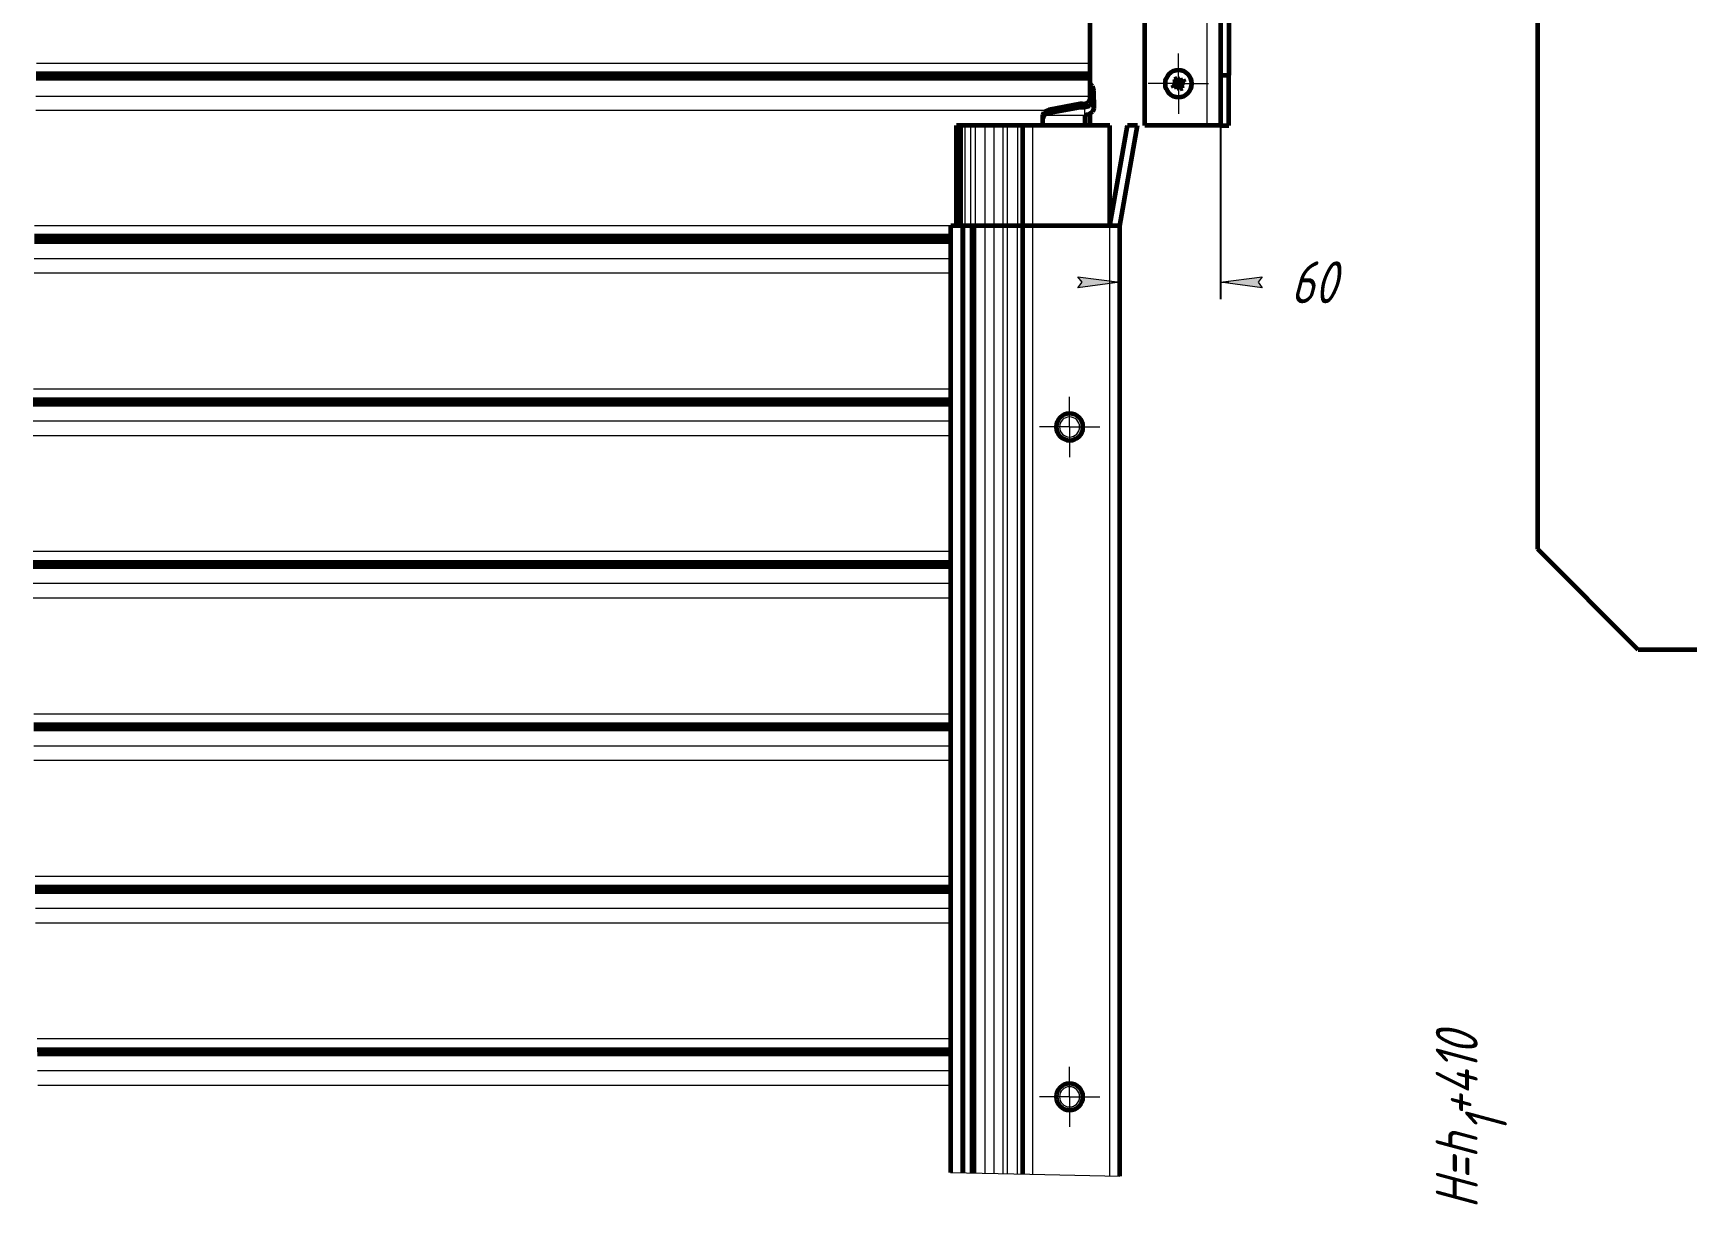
# Model space of a CAD drawing. Header units: millimetres. Extents: x 0 to 841, y 0 to 594.
# Drawn here: x 259 to 456.5, y 350.2 to 490.5 of the extents above; entities that cross this region are included whole.
import ezdxf

# ---------------------------------------------------------------- set-up
doc = ezdxf.new("R2010")
doc.units = ezdxf.units.MM
for name, pattern in [('K5LT_AXLED', [19.5, 15, -1.5, 1.5, -1.5]), ('K5LT_BASIC', [0]), ('K5LT_THIN', [0]), ('K5LT_THIN_INCLUDED_TO_HATCHING', [0])]:
    doc.linetypes.add(name, pattern=pattern)
doc.layers.add('Системный слой', color=7, linetype='Continuous')
doc.layers.add('Системный слой (1)', color=7, linetype='Continuous', true_color=0x909090)
doc.styles.add('KDIMTEXTSTYLE', font='GOST_AU.SHX', dxfattribs={"width": 0.96, "oblique": 15, "height": 5})
doc.dimstyles.new('KDIMSTYLE (0.20)', dxfattribs={"dimtxt": 5, "dimasz": 1, "dimexe": 2, "dimexo": 0, "dimgap": 1, "dimtad": 1, "dimlfac": 5, "dimtxsty": 'KDIMTEXTSTYLE', "dimsah": 1, "dimcen": 0, "dimdle": 1, "dimadec": 0, "dimazin": 0, "dimtfac": 0.667, "dimtmove": 0, "dimatfit": 3, "dimfxl": 1, "dimtvp": 1, "dimtolj": 1, "dimtzin": 0, "dimarcsym": 0})

# ---------------------------------------------------------------- blocks, each defined once
blk = doc.blocks.new('U4')
at = {"layer": 'Системный слой (1)', "color": 5, "linetype": 'K5LT_BASIC', "lineweight": 60, "true_color": 0x0000ff}
for start, end in [(0, 180), (180, 0)]:
    blk.add_arc((382.78, 363.48), 1.6, start, end, dxfattribs=at)
blk = doc.blocks.new('U5')
at = {"layer": 'Системный слой (1)', "color": 5, "linetype": 'K5LT_BASIC', "lineweight": 60, "true_color": 0x0000ff}
blk.add_line((259.28, 388.02), (368.58, 388.02), dxfattribs=at)
blk = doc.blocks.new('U6')
at = {"layer": 'Системный слой (1)', "color": 5, "linetype": 'K5LT_BASIC', "lineweight": 60, "true_color": 0x0000ff}
blk.add_line((259.52, 369.15), (368.58, 369.15), dxfattribs=at)
blk = doc.blocks.new('U7')
at = {"layer": 'Системный слой (1)', "color": 5, "linetype": 'K5LT_BASIC', "lineweight": 60, "true_color": 0x0000ff}
blk.add_line((259.53, 368.85), (368.58, 368.85), dxfattribs=at)
blk = doc.blocks.new('U8')
at = {"layer": 'Системный слой (1)', "color": 5, "linetype": 'K5LT_BASIC', "lineweight": 60, "true_color": 0x0000ff}
blk.add_line((370, 467.48), (370, 354.41), dxfattribs=at)
blk = doc.blocks.new('U9')
at = {"layer": 'Системный слой (1)', "color": 5, "linetype": 'K5LT_BASIC', "lineweight": 60, "true_color": 0x0000ff}
blk.add_line((371.35, 467.48), (371.35, 354.38), dxfattribs=at)
blk = doc.blocks.new('U10')
at = {"layer": 'Системный слой (1)', "color": 5, "linetype": 'K5LT_BASIC', "lineweight": 60, "true_color": 0x0000ff}
blk.add_line((368.58, 467.48), (368.58, 354.44), dxfattribs=at)
blk = doc.blocks.new('U13')
at = {"layer": 'Системный слой (1)', "color": 5, "linetype": 'K5LT_BASIC', "lineweight": 60, "true_color": 0x0000ff}
blk.add_line((259.53, 368.62), (368.58, 368.62), dxfattribs=at)
blk = doc.blocks.new('U25')
at = {"layer": 'Системный слой (1)', "color": 5, "linetype": 'K5LT_BASIC', "lineweight": 60, "true_color": 0x0000ff}
for start, end in [(0, 180), (180, 0)]:
    blk.add_arc((395.78, 484.48), 1.6, start, end, dxfattribs=at)
blk = doc.blocks.new('U42')
at = {"layer": 'Системный слой (1)', "color": 5, "linetype": 'K5LT_BASIC', "lineweight": 60, "true_color": 0x0000ff}
blk.add_line((259.4, 485.71), (385.18, 485.71), dxfattribs=at)
blk = doc.blocks.new('U43')
at = {"layer": 'Системный слой (1)', "color": 5, "linetype": 'K5LT_BASIC', "lineweight": 60, "true_color": 0x0000ff}
blk.add_line((259.02, 426.82), (368.58, 426.82), dxfattribs=at)
blk = doc.blocks.new('U44')
at = {"layer": 'Системный слой (1)', "color": 5, "linetype": 'K5LT_BASIC', "lineweight": 60, "true_color": 0x0000ff}
blk.add_line((259.09, 407.95), (368.58, 407.95), dxfattribs=at)
blk = doc.blocks.new('U45')
at = {"layer": 'Системный слой (1)', "color": 5, "linetype": 'K5LT_BASIC', "lineweight": 60, "true_color": 0x0000ff}
blk.add_line((259.1, 407.65), (368.58, 407.65), dxfattribs=at)
blk = doc.blocks.new('U62')
at = {"layer": 'Системный слой (1)', "color": 5, "linetype": 'K5LT_BASIC', "lineweight": 60, "true_color": 0x0000ff}
for p, q in [((384.58, 482.08), (385, 482.22)), ((385, 482.22), (385.18, 482.54)), ((385.18, 482.54), (385.18, 482.55))]:
    blk.add_line(p, q, dxfattribs=at)
blk = doc.blocks.new('U63')
at = {"layer": 'Системный слой (1)', "color": 5, "linetype": 'K5LT_BASIC', "lineweight": 60, "true_color": 0x0000ff}
for p, q in [((385.18, 481.83), (385.58, 482.2)), ((385.58, 482.2), (385.68, 482.55)), ((384.58, 481.69), (385.18, 481.83))]:
    blk.add_line(p, q, dxfattribs=at)
blk = doc.blocks.new('U64')
at = {"layer": 'Системный слой (1)', "color": 5, "linetype": 'K5LT_BASIC', "lineweight": 60, "true_color": 0x0000ff}
for p, q in [((385.04, 480.78), (384.58, 480.7)), ((385.51, 481.1), (385.04, 480.78)), ((385.68, 481.56), (385.51, 481.1))]:
    blk.add_line(p, q, dxfattribs=at)
blk = doc.blocks.new('U65')
at = {"layer": 'Системный слой (1)', "color": 5, "linetype": 'K5LT_BASIC', "lineweight": 60, "true_color": 0x0000ff}
for p, q in [((385.51, 484.2), (385.18, 484.53)), ((385.68, 483.65), (385.51, 484.2))]:
    blk.add_line(p, q, dxfattribs=at)
blk = doc.blocks.new('U66')
at = {"layer": 'Системный слой (1)', "color": 5, "linetype": 'K5LT_BASIC', "lineweight": 60, "true_color": 0x0000ff}
for p, q in [((379.75, 481.12), (379.72, 481.09)), ((380.3, 481.37), (379.75, 481.12))]:
    blk.add_line(p, q, dxfattribs=at)
blk = doc.blocks.new('U67')
at = {"layer": 'Системный слой (1)', "color": 5, "linetype": 'K5LT_BASIC', "lineweight": 60, "true_color": 0x0000ff}
for p, q in [((379.72, 480.7), (380.15, 480.94)), ((380.15, 480.94), (380.3, 480.98))]:
    blk.add_line(p, q, dxfattribs=at)
blk = doc.blocks.new('U86')
at = {"layer": 'Системный слой (1)', "color": 5, "linetype": 'K5LT_BASIC', "lineweight": 60, "true_color": 0x0000ff}
for p, q in [((391.78, 517.68), (391.78, 549.48)), ((391.78, 479.48), (391.78, 511.68))]:
    blk.add_line(p, q, dxfattribs=at)
blk = doc.blocks.new('U101')
at = {"layer": 'Системный слой (1)', "color": 5, "linetype": 'K5LT_BASIC', "lineweight": 60, "true_color": 0x0000ff}
blk.add_line((259.1, 407.42), (368.58, 407.42), dxfattribs=at)
blk = doc.blocks.new('U102')
at = {"layer": 'Системный слой (1)', "color": 5, "linetype": 'K5LT_BASIC', "lineweight": 60, "true_color": 0x0000ff}
blk.add_line((259.27, 388.55), (368.58, 388.55), dxfattribs=at)
blk = doc.blocks.new('U103')
at = {"layer": 'Системный слой (1)', "color": 5, "linetype": 'K5LT_BASIC', "lineweight": 60, "true_color": 0x0000ff}
blk.add_line((259.27, 388.25), (368.58, 388.25), dxfattribs=at)
blk = doc.blocks.new('U116')
at = {"layer": 'Системный слой (1)', "color": 5, "linetype": 'K5LT_BASIC', "lineweight": 60, "true_color": 0x0000ff}
blk.add_line((377.18, 354.26), (377.18, 467.48), dxfattribs=at)
blk = doc.blocks.new('U117')
at = {"layer": 'Системный слой (1)', "color": 5, "linetype": 'K5LT_BASIC', "lineweight": 60, "true_color": 0x0000ff}
blk.add_line((388.78, 354), (388.78, 467.48), dxfattribs=at)
blk = doc.blocks.new('U118')
at = {"layer": 'Системный слой (1)', "color": 5, "linetype": 'K5LT_BASIC', "lineweight": 60, "true_color": 0x0000ff}
blk.add_line((259.17, 465.62), (368.58, 465.62), dxfattribs=at)
blk = doc.blocks.new('U119')
at = {"layer": 'Системный слой (1)', "color": 5, "linetype": 'K5LT_BASIC', "lineweight": 60, "true_color": 0x0000ff}
blk.add_line((259.04, 446.75), (368.58, 446.75), dxfattribs=at)
blk = doc.blocks.new('U120')
at = {"layer": 'Системный слой (1)', "color": 5, "linetype": 'K5LT_BASIC', "lineweight": 60, "true_color": 0x0000ff}
blk.add_line((259.04, 446.45), (368.58, 446.45), dxfattribs=at)
blk = doc.blocks.new('U121')
at = {"layer": 'Системный слой (1)', "color": 5, "linetype": 'K5LT_BASIC', "lineweight": 60, "true_color": 0x0000ff}
blk.add_line((259.04, 446.22), (368.58, 446.22), dxfattribs=at)
blk = doc.blocks.new('U122')
at = {"layer": 'Системный слой (1)', "color": 5, "linetype": 'K5LT_BASIC', "lineweight": 60, "true_color": 0x0000ff}
blk.add_line((259.02, 427.35), (368.58, 427.35), dxfattribs=at)
blk = doc.blocks.new('U123')
at = {"layer": 'Системный слой (1)', "color": 5, "linetype": 'K5LT_BASIC', "lineweight": 60, "true_color": 0x0000ff}
blk.add_line((259.02, 427.05), (368.58, 427.05), dxfattribs=at)
blk = doc.blocks.new('U125')
at = {"layer": 'Системный слой (1)', "color": 5, "linetype": 'K5LT_BASIC', "lineweight": 60, "true_color": 0x0000ff}
blk.add_line((259.39, 485.15), (385.18, 485.15), dxfattribs=at)
blk = doc.blocks.new('U126')
at = {"layer": 'Системный слой (1)', "color": 5, "linetype": 'K5LT_BASIC', "lineweight": 60, "true_color": 0x0000ff}
blk.add_line((259.18, 466.29), (368.58, 466.29), dxfattribs=at)
blk = doc.blocks.new('U127')
at = {"layer": 'Системный слой (1)', "color": 5, "linetype": 'K5LT_BASIC', "lineweight": 60, "true_color": 0x0000ff}
blk.add_line((259.18, 466.17), (368.58, 466.17), dxfattribs=at)
blk = doc.blocks.new('U142')
at = {"layer": 'Системный слой (1)', "color": 5, "linetype": 'K5LT_BASIC', "lineweight": 60, "true_color": 0x0000ff}
for start, end in [(0, 180), (180, 0)]:
    blk.add_arc((382.78, 443.48), 1.6, start, end, dxfattribs=at)
blk = doc.blocks.new('U143')
at = {"layer": 'Системный слой (1)', "color": 7, "linetype": 'K5LT_THIN', "lineweight": 18}
for start, end in [(0, 180), (180, 0)]:
    blk.add_arc((382.78, 363.48), 1.2, start, end, dxfattribs=at)
blk = doc.blocks.new('U144')
at = {"layer": 'Системный слой (1)', "color": 7, "linetype": 'K5LT_THIN', "lineweight": 18}
blk.add_line((259.5, 370.44), (368.58, 370.44), dxfattribs=at)
blk = doc.blocks.new('U145')
at = {"layer": 'Системный слой (1)', "color": 7, "linetype": 'K5LT_THIN', "lineweight": 18}
blk.add_line((259.3, 386.01), (368.58, 386.01), dxfattribs=at)
blk = doc.blocks.new('U146')
at = {"layer": 'Системный слой (1)', "color": 7, "linetype": 'K5LT_THIN', "lineweight": 18}
blk.add_line((259.32, 384.27), (368.58, 384.27), dxfattribs=at)
blk = doc.blocks.new('U147')
at = {"layer": 'Системный слой (1)', "color": 7, "linetype": 'K5LT_THIN', "lineweight": 18}
blk.add_line((259.28, 388.02), (368.58, 388.02), dxfattribs=at)
blk = doc.blocks.new('U148')
at = {"layer": 'Системный слой (1)', "color": 7, "linetype": 'K5LT_THIN', "lineweight": 18}
blk.add_line((259.28, 388.01), (368.58, 388.01), dxfattribs=at)
blk = doc.blocks.new('U149')
at = {"layer": 'Системный слой (1)', "color": 7, "linetype": 'K5LT_THIN', "lineweight": 18}
blk.add_line((370.92, 467.48), (370.92, 354.39), dxfattribs=at)
blk = doc.blocks.new('U150')
at = {"layer": 'Системный слой (1)', "color": 7, "linetype": 'K5LT_THIN', "lineweight": 18}
blk.add_line((371.22, 467.48), (371.22, 354.38), dxfattribs=at)
blk = doc.blocks.new('U151')
at = {"layer": 'Системный слой (1)', "color": 7, "linetype": 'K5LT_THIN', "lineweight": 18}
blk.add_line((371.08, 467.48), (371.08, 354.38), dxfattribs=at)
blk = doc.blocks.new('U152')
at = {"layer": 'Системный слой (1)', "color": 7, "linetype": 'K5LT_THIN', "lineweight": 18}
blk.add_line((370.24, 467.48), (370.24, 354.4), dxfattribs=at)
blk = doc.blocks.new('U153')
at = {"layer": 'Системный слой (1)', "color": 7, "linetype": 'K5LT_THIN', "lineweight": 18}
blk.add_line((371.33, 467.48), (371.33, 354.38), dxfattribs=at)
blk = doc.blocks.new('U154')
at = {"layer": 'Системный слой (1)', "color": 7, "linetype": 'K5LT_THIN', "lineweight": 18}
blk.add_line((259.56, 366.61), (368.58, 366.61), dxfattribs=at)
blk = doc.blocks.new('U155')
at = {"layer": 'Системный слой (1)', "color": 7, "linetype": 'K5LT_THIN', "lineweight": 18}
blk.add_line((259.59, 364.87), (368.58, 364.87), dxfattribs=at)
blk = doc.blocks.new('U156')
at = {"layer": 'Системный слой (1)', "color": 7, "linetype": 'K5LT_THIN', "lineweight": 18}
blk.add_line((259.53, 368.62), (368.58, 368.62), dxfattribs=at)
blk = doc.blocks.new('U157')
at = {"layer": 'Системный слой (1)', "color": 7, "linetype": 'K5LT_THIN', "lineweight": 18}
blk.add_line((259.53, 368.61), (368.58, 368.61), dxfattribs=at)
blk = doc.blocks.new('U169')
at = {"layer": 'Системный слой (1)', "color": 7, "linetype": 'K5LT_THIN', "lineweight": 18}
blk.add_line((259.41, 486.92), (385.18, 486.92), dxfattribs=at)
blk = doc.blocks.new('U173')
at = {"layer": 'Системный слой (1)', "color": 7, "linetype": 'K5LT_THIN', "lineweight": 18}
blk.add_line((259.09, 409.24), (368.58, 409.24), dxfattribs=at)
blk = doc.blocks.new('U174')
at = {"layer": 'Системный слой (1)', "color": 7, "linetype": 'K5LT_THIN', "lineweight": 18}
blk.add_line((259.02, 424.81), (368.58, 424.81), dxfattribs=at)
blk = doc.blocks.new('U175')
at = {"layer": 'Системный слой (1)', "color": 7, "linetype": 'K5LT_THIN', "lineweight": 18}
blk.add_line((259.02, 423.07), (368.58, 423.07), dxfattribs=at)
blk = doc.blocks.new('U176')
at = {"layer": 'Системный слой (1)', "color": 7, "linetype": 'K5LT_THIN', "lineweight": 18}
blk.add_line((259.02, 426.82), (368.58, 426.82), dxfattribs=at)
blk = doc.blocks.new('U177')
at = {"layer": 'Системный слой (1)', "color": 7, "linetype": 'K5LT_THIN', "lineweight": 18}
blk.add_line((259.02, 426.81), (368.58, 426.81), dxfattribs=at)
blk = doc.blocks.new('U230')
at = {"layer": 'Системный слой (1)', "color": 7, "linetype": 'K5LT_THIN', "lineweight": 18}
for p, q in [((399.18, 549.48), (399.18, 525.58)), ((399.18, 503.98), (399.18, 479.48))]:
    blk.add_line(p, q, dxfattribs=at)
blk = doc.blocks.new('U236')
at = {"layer": 'Системный слой (1)', "color": 7, "linetype": 'K5LT_THIN', "lineweight": 18}
blk.add_line((259.26, 389.84), (368.58, 389.84), dxfattribs=at)
blk = doc.blocks.new('U237')
at = {"layer": 'Системный слой (1)', "color": 7, "linetype": 'K5LT_THIN', "lineweight": 18}
blk.add_line((259.11, 405.41), (368.58, 405.41), dxfattribs=at)
blk = doc.blocks.new('U238')
at = {"layer": 'Системный слой (1)', "color": 7, "linetype": 'K5LT_THIN', "lineweight": 18}
blk.add_line((259.12, 403.67), (368.58, 403.67), dxfattribs=at)
blk = doc.blocks.new('U239')
at = {"layer": 'Системный слой (1)', "color": 7, "linetype": 'K5LT_THIN', "lineweight": 18}
blk.add_line((259.1, 407.42), (368.58, 407.42), dxfattribs=at)
blk = doc.blocks.new('U240')
at = {"layer": 'Системный слой (1)', "color": 7, "linetype": 'K5LT_THIN', "lineweight": 18}
blk.add_line((259.1, 407.41), (368.58, 407.41), dxfattribs=at)
blk = doc.blocks.new('U242')
at = {"layer": 'Системный слой (1)', "color": 7, "linetype": 'K5LT_THIN', "lineweight": 18}
blk.add_line((373.77, 354.33), (373.77, 467.48), dxfattribs=at)
blk = doc.blocks.new('U243')
at = {"layer": 'Системный слой (1)', "color": 7, "linetype": 'K5LT_THIN', "lineweight": 18}
blk.add_line((378.38, 354.23), (378.38, 467.48), dxfattribs=at)
blk = doc.blocks.new('U244')
at = {"layer": 'Системный слой (1)', "color": 7, "linetype": 'K5LT_THIN', "lineweight": 18}
blk.add_line((374.85, 354.3), (374.85, 467.48), dxfattribs=at)
blk = doc.blocks.new('U245')
at = {"layer": 'Системный слой (1)', "color": 7, "linetype": 'K5LT_THIN', "lineweight": 18}
blk.add_line((375.38, 354.29), (375.38, 467.48), dxfattribs=at)
blk = doc.blocks.new('U246')
at = {"layer": 'Системный слой (1)', "color": 7, "linetype": 'K5LT_THIN', "lineweight": 18}
blk.add_line((371.56, 354.37), (371.56, 467.48), dxfattribs=at)
blk = doc.blocks.new('U247')
at = {"layer": 'Системный слой (1)', "color": 7, "linetype": 'K5LT_THIN', "lineweight": 18}
blk.add_line((387.58, 354.02), (387.58, 467.48), dxfattribs=at)
blk = doc.blocks.new('U248')
at = {"layer": 'Системный слой (1)', "color": 7, "linetype": 'K5LT_THIN', "lineweight": 18}
blk.add_line((372.71, 354.35), (372.71, 467.48), dxfattribs=at)
blk = doc.blocks.new('U249')
at = {"layer": 'Системный слой (1)', "color": 7, "linetype": 'K5LT_THIN', "lineweight": 18}
blk.add_line((376.58, 354.27), (376.58, 467.48), dxfattribs=at)
blk = doc.blocks.new('U250')
at = {"layer": 'Системный слой (1)', "color": 7, "linetype": 'K5LT_THIN', "lineweight": 18}
blk.add_line((259.05, 448.04), (368.58, 448.04), dxfattribs=at)
blk = doc.blocks.new('U251')
at = {"layer": 'Системный слой (1)', "color": 7, "linetype": 'K5LT_THIN', "lineweight": 18}
blk.add_line((259.15, 463.61), (368.58, 463.61), dxfattribs=at)
blk = doc.blocks.new('U252')
at = {"layer": 'Системный слой (1)', "color": 7, "linetype": 'K5LT_THIN', "lineweight": 18}
blk.add_line((259.14, 461.87), (368.58, 461.87), dxfattribs=at)
blk = doc.blocks.new('U253')
at = {"layer": 'Системный слой (1)', "color": 7, "linetype": 'K5LT_THIN', "lineweight": 18}
blk.add_line((259.17, 465.62), (368.58, 465.62), dxfattribs=at)
blk = doc.blocks.new('U254')
at = {"layer": 'Системный слой (1)', "color": 7, "linetype": 'K5LT_THIN', "lineweight": 18}
blk.add_line((259.17, 465.61), (368.58, 465.61), dxfattribs=at)
blk = doc.blocks.new('U255')
at = {"layer": 'Системный слой (1)', "color": 7, "linetype": 'K5LT_THIN', "lineweight": 18}
blk.add_line((259.02, 428.64), (368.58, 428.64), dxfattribs=at)
blk = doc.blocks.new('U256')
at = {"layer": 'Системный слой (1)', "color": 7, "linetype": 'K5LT_THIN', "lineweight": 18}
blk.add_line((259.03, 444.21), (368.58, 444.21), dxfattribs=at)
blk = doc.blocks.new('U257')
at = {"layer": 'Системный слой (1)', "color": 7, "linetype": 'K5LT_THIN', "lineweight": 18}
blk.add_line((259.03, 442.47), (368.58, 442.47), dxfattribs=at)
blk = doc.blocks.new('U258')
at = {"layer": 'Системный слой (1)', "color": 7, "linetype": 'K5LT_THIN', "lineweight": 18}
blk.add_line((259.04, 446.22), (368.58, 446.22), dxfattribs=at)
blk = doc.blocks.new('U259')
at = {"layer": 'Системный слой (1)', "color": 7, "linetype": 'K5LT_THIN', "lineweight": 18}
blk.add_line((259.04, 446.21), (368.58, 446.21), dxfattribs=at)
blk = doc.blocks.new('U260')
at = {"layer": 'Системный слой (1)', "color": 7, "linetype": 'K5LT_THIN', "lineweight": 18}
blk.add_line((259.19, 467.54), (369.26, 467.54), dxfattribs=at)
blk = doc.blocks.new('U261')
at = {"layer": 'Системный слой (1)', "color": 7, "linetype": 'K5LT_THIN', "lineweight": 18}
blk.add_line((259.36, 482.97), (385.18, 482.97), dxfattribs=at)
blk = doc.blocks.new('U262')
at = {"layer": 'Системный слой (1)', "color": 7, "linetype": 'K5LT_THIN', "lineweight": 18}
blk.add_line((259.34, 481.32), (380.12, 481.32), dxfattribs=at)
blk = doc.blocks.new('U263')
at = {"layer": 'Системный слой (1)', "color": 7, "linetype": 'K5LT_THIN', "lineweight": 18}
blk.add_line((259.39, 485.14), (385.18, 485.14), dxfattribs=at)
blk = doc.blocks.new('U264')
at = {"layer": 'Системный слой (1)', "color": 7, "linetype": 'K5LT_THIN', "lineweight": 18}
blk.add_line((259.39, 485.1), (385.18, 485.1), dxfattribs=at)
blk = doc.blocks.new('U276')
at = {"layer": 'Системный слой (1)', "color": 7, "linetype": 'K5LT_THIN', "lineweight": 18}
for start, end in [(0, 180), (180, 0)]:
    blk.add_arc((382.78, 443.48), 1.2, start, end, dxfattribs=at)
blk = doc.blocks.new('U281')
at = {"layer": 'Системный слой (1)', "color": 30, "linetype": 'K5LT_AXLED', "lineweight": 18, "true_color": 0xff8000}
for q in [(395.78, 488.08), (392.18, 484.48), (395.78, 480.88), (399.38, 484.48)]:
    blk.add_line((395.78, 484.48), q, dxfattribs=at)
blk = doc.blocks.new('U282')
at = {"layer": 'Системный слой (1)', "color": 30, "linetype": 'K5LT_AXLED', "lineweight": 18, "true_color": 0xff8000}
for q in [(382.78, 447.08), (379.18, 443.48), (382.78, 439.88), (386.38, 443.48)]:
    blk.add_line((382.78, 443.48), q, dxfattribs=at)
blk = doc.blocks.new('U283')
at = {"layer": 'Системный слой (1)', "color": 30, "linetype": 'K5LT_AXLED', "lineweight": 18, "true_color": 0xff8000}
for q in [(382.78, 367.08), (379.18, 363.48), (382.78, 359.88), (386.38, 363.48)]:
    blk.add_line((382.78, 363.48), q, dxfattribs=at)
blk = doc.blocks.new('KDIMARROW_01')
at = {"layer": 'Системный слой'}
blk.add_hatch(color=0, dxfattribs=at).paths.add_polyline_path([(0, 0), (-5, 0.66), (-4.5, 0), (-5, -0.66)])
at = {"layer": 'Системный слой', "color": 0, "linetype": 'K5LT_THIN', "lineweight": 18}
for p, q in [((-4.5, 0), (-5, 0.66)), ((-5, 0.66), (0, 0)), ((0, 0), (-5, -0.66)), ((-5, -0.66), (-4.5, 0))]:
    blk.add_line(p, q, dxfattribs=at)
at = {"layer": 'Системный слой (1)', "color": 0, "linetype": 'K5LT_THIN', "lineweight": 18}
blk.add_line((0, 0), (-1, 0), dxfattribs=at)
blk = doc.blocks.new('U303')
at = {"layer": 'Системный слой', "color": 7, "linetype": 'K5LT_THIN_INCLUDED_TO_HATCHING', "lineweight": 18}
for p, q in [((260.01, 524.78), (259.84, 514.74)), ((259.84, 514.74), (259.68, 504.69)), ((259.68, 504.69), (259.67, 504.38)), ((368.58, 354.44), (378.05, 354.24)), ((378.05, 354.24), (388.78, 354))]:
    blk.add_line(p, q, dxfattribs=at)
blk = doc.blocks.new('U494')
at = {"layer": 'Системный слой (1)', "color": 5, "linetype": 'K5LT_BASIC', "lineweight": 60, "true_color": 0x0000ff}
for p, q in [((530.68, 416.88), (450.68, 416.88)), ((554.68, 416.88), (536.08, 416.88))]:
    blk.add_line(p, q, dxfattribs=at)

msp = doc.modelspace()

# ---------------------------------------------------------------- linework, layer by layer
at = {"layer": 'Системный слой (1)', "color": 5, "linetype": 'K5LT_BASIC', "lineweight": 60, "true_color": 0x0000ff}
for p, q in [((400.7844, 543.4841), (400.7844, 485.4841)), ((401.7844, 543.4841), (401.7844, 485.4841)), ((438.6815, 428.8841), (438.6815, 544.8841)), ((385.1844, 500.547), (385.1844, 486.9194)), ((385.1844, 486.9194), (385.1844, 485.7119)), ((385.1844, 485.7119), (385.1844, 485.1505)), ((385.1844, 485.1505), (385.1844, 485.1368)), ((385.1844, 485.1368), (385.1844, 485.0977)), ((385.1844, 485.0977), (385.1844, 482.9736)), ((395.0808, 484.3287), (395.2577, 484.4317)), ((395.0808, 484.3287), (395.5441, 484.431)), ((395.244, 484.0075), (395.0808, 484.3287)), ((395.244, 484.0075), (395.5998, 484.3214)), ((395.4315, 484.0896), (395.244, 484.0075)), ((395.2577, 484.4317), (395.4251, 484.6013)), ((395.2577, 484.4317), (395.6155, 484.4673)), ((395.3077, 485.0245), (395.6289, 485.1877)), ((395.3898, 484.837), (395.3077, 485.0245)), ((395.3077, 485.0245), (395.6216, 484.6686)), ((395.4251, 484.6013), (395.3898, 484.837)), ((395.3898, 484.837), (395.6579, 484.5972)), ((395.4251, 484.6013), (395.6719, 484.5208)), ((395.4315, 484.0896), (395.6712, 484.3577)), ((395.6672, 484.1248), (395.4315, 484.0896)), ((395.5441, 484.431), (395.6155, 484.4673)), ((395.5998, 484.3214), (395.5441, 484.431)), ((395.6712, 484.3577), (395.5998, 484.3214)), ((395.6155, 484.4673), (395.6719, 484.5208)), ((395.6216, 484.6686), (395.7313, 484.7244)), ((395.6579, 484.5972), (395.6216, 484.6686)), ((395.6289, 485.1877), (395.7319, 485.0108)), ((395.6289, 485.1877), (395.7313, 484.7244)), ((395.6719, 484.5208), (395.6579, 484.5972)), ((395.6672, 484.1248), (395.7477, 484.3717)), ((395.8368, 483.9575), (395.6672, 484.1248)), ((395.7477, 484.3717), (395.6712, 484.3577)), ((395.7313, 484.7244), (395.7675, 484.653)), ((395.7319, 485.0108), (395.7675, 484.653)), ((395.7319, 485.0108), (395.9015, 484.8434)), ((395.8012, 484.3153), (395.7477, 484.3717)), ((395.7675, 484.653), (395.821, 484.5966)), ((395.8368, 483.9575), (395.8012, 484.3153)), ((395.8374, 484.2439), (395.8012, 484.3153)), ((395.9015, 484.8434), (395.821, 484.5966)), ((395.821, 484.5966), (395.8975, 484.6106)), ((395.9398, 483.7805), (395.8368, 483.9575)), ((395.9471, 484.2996), (395.8374, 484.2439)), ((395.9398, 483.7805), (395.8374, 484.2439)), ((395.9532, 484.5009), (395.8968, 484.4475)), ((395.8968, 484.4475), (395.9108, 484.371)), ((396.1436, 484.367), (395.8968, 484.4475)), ((396.1372, 484.8786), (395.8975, 484.6106)), ((395.8975, 484.6106), (395.9689, 484.6469)), ((395.9015, 484.8434), (396.1372, 484.8786)), ((396.1789, 484.1313), (395.9108, 484.371)), ((395.9108, 484.371), (395.9471, 484.2996)), ((396.1027, 483.8577), (395.9398, 483.7805)), ((396.261, 483.9437), (395.9471, 484.2996)), ((396.0246, 484.5372), (395.9532, 484.5009)), ((396.311, 484.5365), (395.9532, 484.5009)), ((396.3247, 484.9608), (395.9689, 484.6469)), ((395.9689, 484.6469), (396.0246, 484.5372)), ((396.488, 484.6396), (396.0246, 484.5372)), ((396.1027, 483.8577), (396.261, 483.9437)), ((396.1372, 484.8786), (396.3247, 484.9608)), ((396.311, 484.5365), (396.1436, 484.367)), ((396.1436, 484.367), (396.1789, 484.1313)), ((396.1789, 484.1313), (396.261, 483.9437)), ((396.488, 484.6396), (396.311, 484.5365)), ((396.3247, 484.9608), (396.488, 484.6396)), ((400.7844, 485.4841), (400.7844, 479.4841)), ((400.7844, 485.4841), (401.7844, 485.4841)), ((401.7844, 479.4841), (401.7844, 485.4841)), ((384.0456, 482.059), (380.3008, 481.3716)), ((384.3291, 482.0845), (384.0456, 482.059)), ((384.3291, 482.0845), (384.5844, 482.0845)), ((385.1844, 482.9736), (385.1844, 482.333)), ((385.6844, 482.5548), (385.6844, 483.6522)), ((385.6844, 482.5548), (385.6844, 481.5614)), ((379.7225, 481.091), (379.5844, 480.7651)), ((379.5844, 480.3725), (379.5844, 480.7651)), ((379.7225, 480.6991), (379.5844, 480.3725)), ((379.5844, 479.4841), (379.5844, 480.3725)), ((380.3008, 480.9796), (384.0456, 481.667)), ((384.0456, 481.667), (384.3291, 481.6925)), ((384.3291, 481.6925), (384.5844, 481.6925)), ((384.5844, 480.6991), (384.5844, 479.4841)), ((385.1844, 480.8386), (385.1844, 479.4841)), ((369.2647, 467.4841), (369.2647, 479.4841)), ((369.7844, 479.4841), (369.2647, 479.4841)), ((369.7844, 467.4841), (369.7844, 479.4841)), ((370.304, 479.4841), (369.7844, 479.4841)), ((370.9844, 479.4841), (370.304, 479.4841)), ((371.5607, 479.4841), (370.9844, 479.4841)), ((372.7135, 479.4841), (371.5607, 479.4841)), ((373.7719, 479.4841), (372.7135, 479.4841)), ((374.8469, 479.4841), (373.7719, 479.4841)), ((375.3844, 479.4841), (374.8469, 479.4841)), ((376.5844, 479.4841), (375.3844, 479.4841)), ((377.1844, 479.4841), (376.5844, 479.4841)), ((377.1844, 467.4841), (377.1844, 479.4841)), ((378.3844, 479.4841), (377.1844, 479.4841)), ((387.5844, 479.4841), (378.3844, 479.4841)), ((387.5844, 467.4841), (387.5844, 479.4841)), ((387.5844, 467.4841), (389.7003, 479.4841)), ((388.7844, 467.4841), (390.9003, 479.4841)), ((390.9003, 479.4841), (389.7003, 479.4841)), ((399.1844, 479.4841), (391.7844, 479.4841)), ((400.7844, 479.4841), (399.1844, 479.4841)), ((400.7844, 479.4841), (401.7844, 479.4841)), ((369.9969, 467.4841), (368.5843, 467.4841)), ((370.2373, 467.4841), (369.9969, 467.4841)), ((370.9171, 467.4841), (370.2373, 467.4841)), ((371.0769, 467.4841), (370.9171, 467.4841)), ((371.2159, 467.4841), (371.0769, 467.4841)), ((371.33, 467.4841), (371.2159, 467.4841)), ((371.3479, 467.4841), (371.33, 467.4841)), ((371.5607, 467.4841), (371.3479, 467.4841)), ((372.7135, 467.4841), (371.5607, 467.4841)), ((373.7719, 467.4841), (372.7135, 467.4841)), ((374.8469, 467.4841), (373.7719, 467.4841)), ((375.3844, 467.4841), (374.8469, 467.4841)), ((376.5844, 467.4841), (375.3844, 467.4841)), ((377.1844, 467.4841), (376.5844, 467.4841)), ((378.3844, 467.4841), (377.1844, 467.4841)), ((387.5844, 467.4841), (378.3844, 467.4841)), ((388.7844, 467.4841), (387.5844, 467.4841)), ((450.6815, 416.8841), (438.6815, 428.8841))]:
    msp.add_line(p, q, dxfattribs=at)
at = {"layer": 'Системный слой (1)', "color": 7, "linetype": 'K5LT_THIN', "lineweight": 18}
for p, q in [((384.0456, 481.667), (384.0456, 482.059)), ((384.3291, 481.6925), (384.3291, 482.0845)), ((384.5844, 481.6925), (384.5844, 482.0845)), ((385.6844, 483.6522), (385.1844, 483.6522)), ((385.6844, 482.5548), (385.1844, 482.5548)), ((379.7225, 480.6991), (384.5844, 480.6991)), ((380.3008, 480.9796), (380.3008, 481.3716)), ((384.5844, 480.6991), (384.5844, 481.6925)), ((370.304, 467.4841), (370.304, 479.4841)), ((370.9844, 467.4841), (370.9844, 479.4841)), ((371.5607, 467.4841), (371.5607, 479.4841)), ((372.7135, 467.4841), (372.7135, 479.4841)), ((373.7719, 467.4841), (373.7719, 479.4841)), ((374.8469, 467.4841), (374.8469, 479.4841)), ((375.3844, 467.4841), (375.3844, 479.4841)), ((376.5844, 467.4841), (376.5844, 479.4841)), ((378.3844, 467.4841), (378.3844, 479.4841))]:
    msp.add_line(p, q, dxfattribs=at)

# ---------------------------------------------------------------- block references
at = {"layer": 'Системный слой (1)'}
for name in ['U86', 'U230', 'U303', 'U281', 'U169', 'U25', 'U42', 'U125', 'U263', 'U264', 'U65', 'U261', 'U62', 'U63', 'U262', 'U66', 'U67', 'U64', 'U260', 'U126', 'U127', 'U10', 'U8', 'U152', 'U149', 'U151', 'U150', 'U153', 'U9', 'U246', 'U248', 'U242', 'U244', 'U245', 'U249', 'U116', 'U243', 'U247', 'U117', 'U118', 'U253', 'U254', 'U251', 'U252', 'U250', 'U119', 'U120', 'U282', 'U121', 'U258', 'U259', 'U142', 'U276', 'U256', 'U257', 'U255', 'U122', 'U123', 'U43', 'U176', 'U177', 'U174', 'U175', 'U494', 'U173', 'U44', 'U45', 'U101', 'U239', 'U240', 'U237', 'U238', 'U236', 'U102', 'U103', 'U5', 'U147', 'U148', 'U145', 'U146', 'U144', 'U6', 'U7', 'U13', 'U156', 'U157', 'U154', 'U283', 'U155', 'U4', 'U143']:
    msp.add_blockref(name, (0, 0), dxfattribs=at)

# ---------------------------------------------------------------- dimensions: what is measured, and where the dimension line sits
at = {"layer": 'Системный слой (1)', "color": 7}
msp.add_linear_dim(base=(430.7586, 141.6695), p1=(399.1844, 549.4841), p2=(388.7844, 141.6695), angle=90, location=(430.7586, 360.6695), text='\\H5.0;\\W0.965;\\Q15;\\A1;{\\H5.0;\\W0.965;\\Q15;\\Q15;H=h\\S^ 1;\\Q15;+410}', dimstyle='KDIMSTYLE (0.20)', override={"dimexo": 0, "dimblk1": 'KDIMARROW_01', "dimblk2": 'KDIMARROW_01', "dimse1": 0, "dimse2": 0, "dimclrt": 7, "dimtolj": 1}, dxfattribs=at).render()
msp.add_linear_dim(base=(388.7844, 460.7558), p1=(400.7844, 482.4841), p2=(388.7844, 467.4841), location=(411.9094, 460.7558), dimstyle='KDIMSTYLE (0.20)', override={"dimexo": 0, "dimpost": '\\H5.0;\\W0.965;\\Q15;<>', "dimblk1": 'KDIMARROW_01', "dimblk2": 'KDIMARROW_01', "dimse1": 0, "dimse2": 0, "dimclrt": 7, "dimtolj": 1}, dxfattribs=at).render()

doc.saveas('drawing.dxf')
